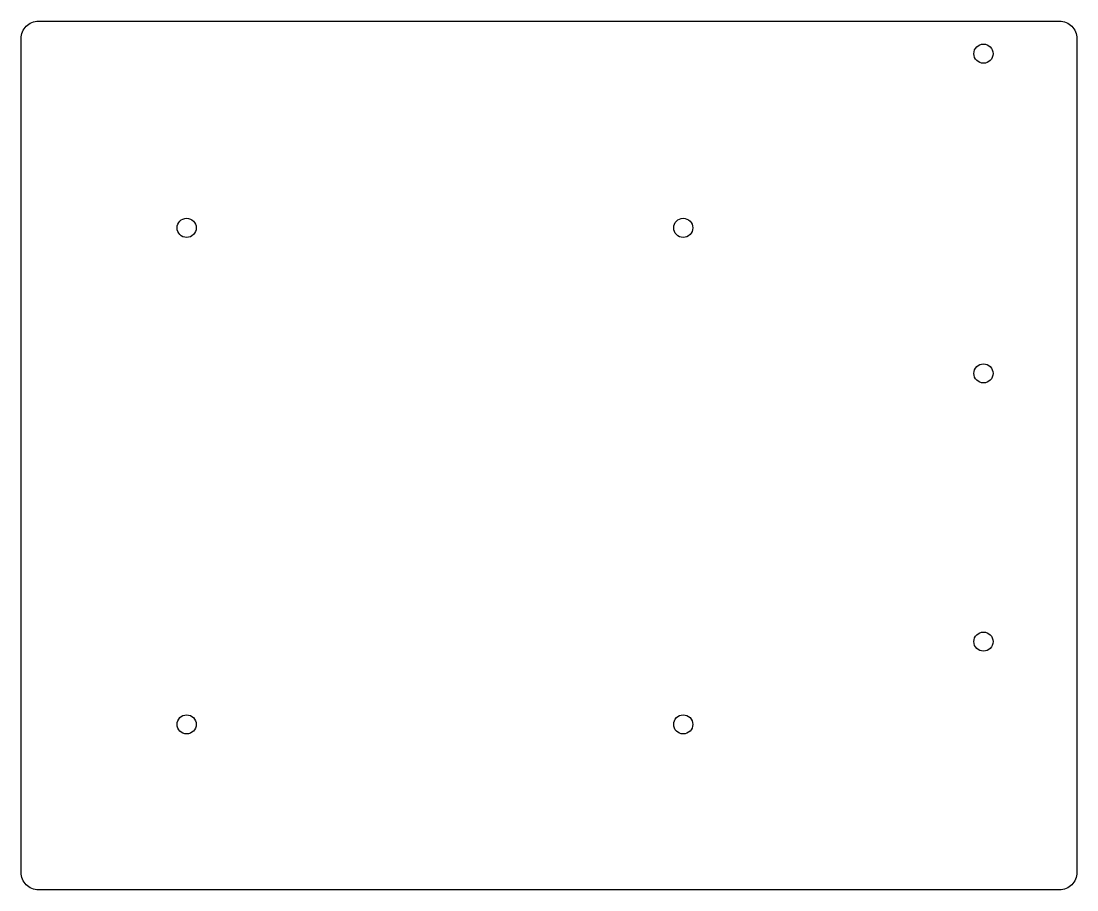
# Model space of a CAD drawing. Extents: x -66 to 56, y 280 to 380.
import ezdxf

# ---------------------------------------------------------------- set-up
doc = ezdxf.new("R2010")
doc.units = 0
doc.layers.add('Pattern_Top', color=7, linetype='CONTINUOUS')

msp = doc.modelspace()

# ---------------------------------------------------------------- linework, layer by layer
at = {"layer": 'Pattern_Top', "color": 0, "linetype": 'CONTINUOUS'}
msp.add_lwpolyline([(-65.645, 378.035, -0.4142136), (-63.645, 380.035), (53.855, 380.035), (53.855, 380.035, -0.4142136), (55.855, 378.035), (55.855, 282.035), (55.855, 282.035, -0.4142136), (53.855, 280.035), (-63.645, 280.035), (-63.645, 280.035, -0.4142136), (-65.645, 282.035), (-65.645, 378.035)], format="xyb", close=True, dxfattribs=at)
for centre in [(45.105, 376.285), (-46.595, 356.235), (10.555, 356.235), (45.105, 339.485), (45.105, 308.61), (-46.595, 299.085), (10.555, 299.085)]:
    msp.add_circle(centre, 1.1, dxfattribs=at)

doc.saveas('drawing.dxf')
